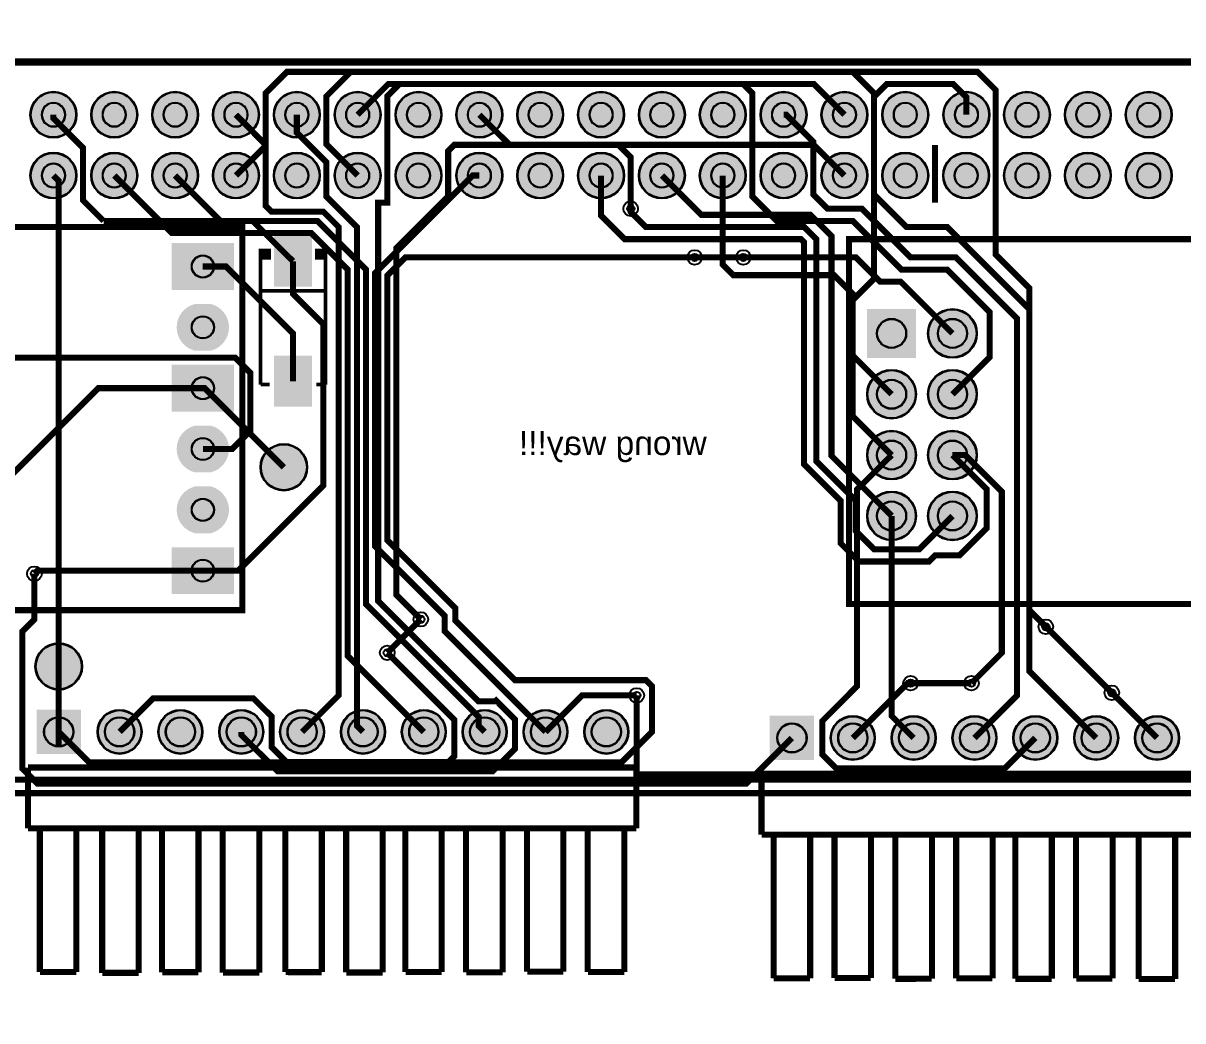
# Model space of a CAD drawing. Header units: millimetres. Extents: x -24 to 97, y -40 to 2.
# Drawn here: x 7.03 to 55.43, y -40.01 to 1.65 of the extents above; entities that cross this region are included whole.
import ezdxf

# ---------------------------------------------------------------- set-up
doc = ezdxf.new("R2010")
doc.units = ezdxf.units.MM
for name, color, linetype, true_color in [('BoardOutLine', 7, 'Continuous', 0xff00ff), ('BottomLayer', 7, 'Continuous', 0x0000ff), ('BottomSilkLayer', 7, 'Continuous', 0x66cc33), ('BottomSolderMaskLayer', 7, 'Continuous', 0xaa00ff), ('Document', 7, 'Continuous', 0xffffff), ('Hole', 7, 'Continuous', 0x222222), ('Multi-Layer', 7, 'Continuous', 0xc0c0c0), ('TopLayer', 7, 'Continuous', 0xff0000), ('TopPasteMaskLayer', 7, 'Continuous', 0x808080), ('TopSilkLayer', 7, 'Continuous', 0xffcc00), ('TopSolderMaskLayer', 7, 'Continuous', 0x800080)]:
    doc.layers.add(name, color=color, linetype=linetype, true_color=true_color)
doc.styles.get("Standard").update_dxf_attribs({"font": 'arial.ttf'})

msp = doc.modelspace()

# ---------------------------------------------------------------- hatches: boundary and pattern name
at = {"layer": 'BottomSolderMaskLayer'}
for points in [[(7.323, -2.17, 1), (9.253, -2.17, 1)], [(9.863, -2.17, 1), (11.793, -2.17, 1)], [(12.403, -2.17, 1), (14.333, -2.17, 1)], [(14.943, -2.17, 1), (16.873, -2.17, 1)], [(17.483, -2.17, 1), (19.413, -2.17, 1)], [(20.023, -2.17, 1), (21.953, -2.17, 1)], [(22.563, -2.17, 1), (24.493, -2.17, 1)], [(25.103, -2.17, 1), (27.033, -2.17, 1)], [(27.643, -2.17, 1), (29.573, -2.17, 1)], [(30.183, -2.17, 1), (32.113, -2.17, 1)], [(32.723, -2.17, 1), (34.653, -2.17, 1)], [(35.263, -2.17, 1), (37.193, -2.17, 1)], [(37.803, -2.17, 1), (39.733, -2.17, 1)], [(40.343, -2.17, 1), (42.273, -2.17, 1)], [(42.883, -2.17, 1), (44.813, -2.17, 1)], [(45.433, -2.17, 1), (47.363, -2.17, 1)], [(47.963, -2.17, 1), (49.893, -2.17, 1)], [(50.503, -2.17, 1), (52.433, -2.17, 1)], [(53.043, -2.17, 1), (54.973, -2.17, 1)], [(7.323, -4.71, 1), (9.253, -4.71, 1)], [(9.863, -4.71, 1), (11.793, -4.71, 1)], [(12.403, -4.71, 1), (14.333, -4.71, 1)], [(14.943, -4.71, 1), (16.873, -4.71, 1)], [(17.483, -4.71, 1), (19.413, -4.71, 1)], [(20.023, -4.71, 1), (21.953, -4.71, 1)], [(22.563, -4.71, 1), (24.493, -4.71, 1)], [(25.103, -4.71, 1), (27.033, -4.71, 1)], [(27.643, -4.71, 1), (29.573, -4.71, 1)], [(30.183, -4.71, 1), (32.113, -4.71, 1)], [(32.723, -4.71, 1), (34.653, -4.71, 1)], [(35.263, -4.71, 1), (37.193, -4.71, 1)], [(37.803, -4.71, 1), (39.733, -4.71, 1)], [(40.343, -4.71, 1), (42.273, -4.71, 1)], [(42.883, -4.71, 1), (44.813, -4.71, 1)], [(45.423, -4.71, 1), (47.353, -4.71, 1)], [(47.963, -4.71, 1), (49.893, -4.71, 1)], [(50.503, -4.71, 1), (52.433, -4.71, 1)], [(53.043, -4.71, 1), (54.973, -4.71, 1)], [(15.82, -9.487), (13.23, -9.487), (13.23, -7.531), (15.82, -7.531)], [(14.849, -10.071, -0.785398), (14.849, -12.027), (14.201, -12.027, -0.785398), (14.201, -10.071)], [(42.251, -10.278), (44.301, -10.278), (44.301, -12.328), (42.251, -12.328)], [(44.791, -11.303, 1), (46.842, -11.303, 1)], [(15.82, -14.567), (13.23, -14.567), (13.23, -12.611), (15.82, -12.611)], [(42.251, -13.843, 1), (44.301, -13.843, 1)], [(44.791, -13.843, 1), (46.842, -13.843, 1)], [(14.849, -15.151, -0.785398), (14.849, -17.107), (14.201, -17.107, -0.785398), (14.201, -15.151)], [(42.251, -16.383, 1), (44.301, -16.383, 1)], [(44.791, -16.383, 1), (46.842, -16.383, 1)], [(14.849, -17.691, -0.785398), (14.849, -19.647), (14.201, -19.647, -0.785398), (14.201, -17.691)], [(42.251, -18.923, 1), (44.301, -18.923, 1)], [(44.791, -18.923, 1), (46.842, -18.923, 1)], [(15.82, -22.187), (13.23, -22.187), (13.23, -20.231), (15.82, -20.231)], [(7.584, -27.015), (9.434, -27.015), (9.434, -28.865), (7.584, -28.865)], [(10.124, -27.94, 1), (11.974, -27.94, 1)], [(12.664, -27.94, 1), (14.514, -27.94, 1)], [(15.204, -27.94, 1), (17.054, -27.94, 1)], [(17.744, -27.94, 1), (19.594, -27.94, 1)], [(20.284, -27.94, 1), (22.134, -27.94, 1)], [(22.824, -27.94, 1), (24.674, -27.94, 1)], [(25.364, -27.94, 1), (27.214, -27.94, 1)], [(27.904, -27.94, 1), (29.754, -27.94, 1)], [(30.444, -27.94, 1), (32.294, -27.94, 1)], [(38.191, -29.119), (40.042, -29.119), (40.042, -27.269), (38.191, -27.269)], [(40.731, -28.194, 1), (42.581, -28.194, 1)], [(43.271, -28.194, 1), (45.121, -28.194, 1)], [(45.811, -28.194, 1), (47.661, -28.194, 1)], [(48.351, -28.194, 1), (50.201, -28.194, 1)], [(50.891, -28.194, 1), (52.742, -28.194, 1)], [(53.431, -28.194, 1), (55.282, -28.194, 1)]]:
    msp.add_hatch(color=256, dxfattribs=at).paths.add_polyline_path(points)
at = {"layer": 'Document'}
for points in [[(18.192, -8.417), (18.384, -8.417), (18.384, -9.185), (18.192, -9.185)], [(18.192, -13.173), (18.384, -13.173), (18.384, -12.405), (18.192, -12.405)], [(17.648, -12.885), (18.928, -12.885), (18.928, -12.693), (17.648, -12.693)]]:
    msp.add_hatch(color=256, dxfattribs=at).paths.add_polyline_path(points)
at = {"layer": 'Multi-Layer'}
for points in [[(7.348, -2.17, 1), (9.228, -2.17, 1)], [(9.888, -2.17, 1), (11.768, -2.17, 1)], [(12.428, -2.17, 1), (14.308, -2.17, 1)], [(14.968, -2.17, 1), (16.848, -2.17, 1)], [(17.508, -2.17, 1), (19.388, -2.17, 1)], [(20.048, -2.17, 1), (21.928, -2.17, 1)], [(22.588, -2.17, 1), (24.468, -2.17, 1)], [(25.128, -2.17, 1), (27.008, -2.17, 1)], [(27.668, -2.17, 1), (29.548, -2.17, 1)], [(30.208, -2.17, 1), (32.088, -2.17, 1)], [(32.748, -2.17, 1), (34.628, -2.17, 1)], [(35.288, -2.17, 1), (37.168, -2.17, 1)], [(37.828, -2.17, 1), (39.708, -2.17, 1)], [(40.368, -2.17, 1), (42.248, -2.17, 1)], [(42.908, -2.17, 1), (44.788, -2.17, 1)], [(45.458, -2.17, 1), (47.338, -2.17, 1)], [(47.988, -2.17, 1), (49.868, -2.17, 1)], [(50.528, -2.17, 1), (52.408, -2.17, 1)], [(53.068, -2.17, 1), (54.948, -2.17, 1)], [(7.348, -4.71, 1), (9.228, -4.71, 1)], [(9.888, -4.71, 1), (11.768, -4.71, 1)], [(12.428, -4.71, 1), (14.308, -4.71, 1)], [(14.968, -4.71, 1), (16.848, -4.71, 1)], [(17.508, -4.71, 1), (19.388, -4.71, 1)], [(20.048, -4.71, 1), (21.928, -4.71, 1)], [(22.588, -4.71, 1), (24.468, -4.71, 1)], [(25.128, -4.71, 1), (27.008, -4.71, 1)], [(27.668, -4.71, 1), (29.548, -4.71, 1)], [(30.208, -4.71, 1), (32.088, -4.71, 1)], [(32.748, -4.71, 1), (34.628, -4.71, 1)], [(35.288, -4.71, 1), (37.168, -4.71, 1)], [(37.828, -4.71, 1), (39.708, -4.71, 1)], [(40.368, -4.71, 1), (42.248, -4.71, 1)], [(42.908, -4.71, 1), (44.788, -4.71, 1)], [(45.448, -4.71, 1), (47.328, -4.71, 1)], [(47.988, -4.71, 1), (49.868, -4.71, 1)], [(50.528, -4.71, 1), (52.408, -4.71, 1)], [(53.068, -4.71, 1), (54.948, -4.71, 1)], [(15.795, -9.462), (13.255, -9.462), (13.255, -7.557), (15.795, -7.557)], [(14.843, -10.097, -0.785398), (14.843, -12.002), (14.208, -12.002, -0.785398), (14.208, -10.097)], [(42.276, -10.303), (44.276, -10.303), (44.276, -12.303), (42.276, -12.303)], [(44.816, -11.303, 1), (46.816, -11.303, 1)], [(15.795, -14.542), (13.255, -14.542), (13.255, -12.637), (15.795, -12.637)], [(42.276, -13.843, 1), (44.276, -13.843, 1)], [(44.816, -13.843, 1), (46.816, -13.843, 1)], [(14.843, -15.177, -0.785398), (14.843, -17.082), (14.208, -17.082, -0.785398), (14.208, -15.177)], [(42.276, -16.383, 1), (44.276, -16.383, 1)], [(44.816, -16.383, 1), (46.816, -16.383, 1)], [(14.843, -17.717, -0.785398), (14.843, -19.622), (14.208, -19.622, -0.785398), (14.208, -17.717)], [(42.276, -18.923, 1), (44.276, -18.923, 1)], [(44.816, -18.923, 1), (46.816, -18.923, 1)], [(15.795, -22.161), (13.255, -22.161), (13.255, -20.256), (15.795, -20.256)], [(7.609, -27.04), (9.409, -27.04), (9.409, -28.84), (7.609, -28.84)], [(10.149, -27.94, 1), (11.949, -27.94, 1)], [(12.689, -27.94, 1), (14.489, -27.94, 1)], [(15.229, -27.94, 1), (17.029, -27.94, 1)], [(17.769, -27.94, 1), (19.569, -27.94, 1)], [(20.309, -27.94, 1), (22.109, -27.94, 1)], [(22.849, -27.94, 1), (24.649, -27.94, 1)], [(25.389, -27.94, 1), (27.189, -27.94, 1)], [(27.929, -27.94, 1), (29.729, -27.94, 1)], [(30.469, -27.94, 1), (32.269, -27.94, 1)], [(38.216, -29.094), (40.016, -29.094), (40.016, -27.294), (38.216, -27.294)], [(40.756, -28.194, 1), (42.556, -28.194, 1)], [(43.296, -28.194, 1), (45.096, -28.194, 1)], [(45.836, -28.194, 1), (47.636, -28.194, 1)], [(48.376, -28.194, 1), (50.176, -28.194, 1)], [(50.916, -28.194, 1), (52.716, -28.194, 1)], [(53.456, -28.194, 1), (55.256, -28.194, 1)]]:
    msp.add_hatch(color=256, dxfattribs=at).paths.add_polyline_path(points)
at = {"layer": 'TopLayer'}
for points in [[(17.519, -9.323), (19.058, -9.323), (19.058, -7.26), (17.519, -7.26)], [(17.519, -12.268), (19.058, -12.268), (19.058, -14.33), (17.519, -14.33)], [(16.955, -16.891, 1), (18.86, -16.891, 1)], [(7.557, -25.206, 1), (9.462, -25.206, 1)]]:
    msp.add_hatch(color=256, dxfattribs=at).paths.add_polyline_path(points)
at = {"layer": 'TopPasteMaskLayer'}
for points in [[(17.519, -9.323), (19.058, -9.323), (19.058, -7.26), (17.519, -7.26)], [(17.519, -12.268), (19.058, -12.268), (19.058, -14.33), (17.519, -14.33)], [(16.955, -16.891, 1), (18.86, -16.891, 1)], [(7.557, -25.206, 1), (9.462, -25.206, 1)]]:
    msp.add_hatch(color=256, dxfattribs=at).paths.add_polyline_path(points)
at = {"layer": 'TopSilkLayer'}
for points in [[(16.856, -8.225), (17.366, -8.225), (17.366, -7.768), (16.856, -7.768)], [(19.72, -8.225), (19.21, -8.225), (19.21, -7.768), (19.72, -7.768)]]:
    msp.add_hatch(color=256, dxfattribs=at).paths.add_polyline_path(points)
at = {"layer": 'TopSolderMaskLayer'}
for points in [[(7.323, -2.17, 1), (9.253, -2.17, 1)], [(9.863, -2.17, 1), (11.793, -2.17, 1)], [(12.403, -2.17, 1), (14.333, -2.17, 1)], [(14.943, -2.17, 1), (16.873, -2.17, 1)], [(17.483, -2.17, 1), (19.413, -2.17, 1)], [(20.023, -2.17, 1), (21.953, -2.17, 1)], [(22.563, -2.17, 1), (24.493, -2.17, 1)], [(25.103, -2.17, 1), (27.033, -2.17, 1)], [(27.643, -2.17, 1), (29.573, -2.17, 1)], [(30.183, -2.17, 1), (32.113, -2.17, 1)], [(32.723, -2.17, 1), (34.653, -2.17, 1)], [(35.263, -2.17, 1), (37.193, -2.17, 1)], [(37.803, -2.17, 1), (39.733, -2.17, 1)], [(40.343, -2.17, 1), (42.273, -2.17, 1)], [(42.883, -2.17, 1), (44.813, -2.17, 1)], [(45.433, -2.17, 1), (47.363, -2.17, 1)], [(47.963, -2.17, 1), (49.893, -2.17, 1)], [(50.503, -2.17, 1), (52.433, -2.17, 1)], [(53.043, -2.17, 1), (54.973, -2.17, 1)], [(7.323, -4.71, 1), (9.253, -4.71, 1)], [(9.863, -4.71, 1), (11.793, -4.71, 1)], [(12.403, -4.71, 1), (14.333, -4.71, 1)], [(14.943, -4.71, 1), (16.873, -4.71, 1)], [(17.483, -4.71, 1), (19.413, -4.71, 1)], [(20.023, -4.71, 1), (21.953, -4.71, 1)], [(22.563, -4.71, 1), (24.493, -4.71, 1)], [(25.103, -4.71, 1), (27.033, -4.71, 1)], [(27.643, -4.71, 1), (29.573, -4.71, 1)], [(30.183, -4.71, 1), (32.113, -4.71, 1)], [(32.723, -4.71, 1), (34.653, -4.71, 1)], [(35.263, -4.71, 1), (37.193, -4.71, 1)], [(37.803, -4.71, 1), (39.733, -4.71, 1)], [(40.343, -4.71, 1), (42.273, -4.71, 1)], [(42.883, -4.71, 1), (44.813, -4.71, 1)], [(45.423, -4.71, 1), (47.353, -4.71, 1)], [(47.963, -4.71, 1), (49.893, -4.71, 1)], [(50.503, -4.71, 1), (52.433, -4.71, 1)], [(53.043, -4.71, 1), (54.973, -4.71, 1)], [(17.5, -9.357), (19.076, -9.357), (19.076, -7.226), (17.5, -7.226)], [(15.82, -9.487), (13.23, -9.487), (13.23, -7.531), (15.82, -7.531)], [(14.849, -10.071, -0.785398), (14.849, -12.027), (14.201, -12.027, -0.785398), (14.201, -10.071)], [(42.251, -10.278), (44.301, -10.278), (44.301, -12.328), (42.251, -12.328)], [(44.791, -11.303, 1), (46.842, -11.303, 1)], [(17.5, -12.233), (19.076, -12.233), (19.076, -14.364), (17.5, -14.364)], [(15.82, -14.567), (13.23, -14.567), (13.23, -12.611), (15.82, -12.611)], [(42.251, -13.843, 1), (44.301, -13.843, 1)], [(44.791, -13.843, 1), (46.842, -13.843, 1)], [(14.849, -15.151, -0.785398), (14.849, -17.107), (14.201, -17.107, -0.785398), (14.201, -15.151)], [(42.251, -16.383, 1), (44.301, -16.383, 1)], [(44.791, -16.383, 1), (46.842, -16.383, 1)], [(16.929, -16.891, 1), (18.885, -16.891, 1)], [(14.849, -17.691, -0.785398), (14.849, -19.647), (14.201, -19.647, -0.785398), (14.201, -17.691)], [(42.251, -18.923, 1), (44.301, -18.923, 1)], [(44.791, -18.923, 1), (46.842, -18.923, 1)], [(15.82, -22.187), (13.23, -22.187), (13.23, -20.231), (15.82, -20.231)], [(7.531, -25.206, 1), (9.487, -25.206, 1)], [(7.584, -27.015), (9.434, -27.015), (9.434, -28.865), (7.584, -28.865)], [(10.124, -27.94, 1), (11.974, -27.94, 1)], [(12.664, -27.94, 1), (14.514, -27.94, 1)], [(15.204, -27.94, 1), (17.054, -27.94, 1)], [(17.744, -27.94, 1), (19.594, -27.94, 1)], [(20.284, -27.94, 1), (22.134, -27.94, 1)], [(22.824, -27.94, 1), (24.674, -27.94, 1)], [(25.364, -27.94, 1), (27.214, -27.94, 1)], [(27.904, -27.94, 1), (29.754, -27.94, 1)], [(30.444, -27.94, 1), (32.294, -27.94, 1)], [(38.191, -29.119), (40.042, -29.119), (40.042, -27.269), (38.191, -27.269)], [(40.731, -28.194, 1), (42.581, -28.194, 1)], [(43.271, -28.194, 1), (45.121, -28.194, 1)], [(45.811, -28.194, 1), (47.661, -28.194, 1)], [(48.351, -28.194, 1), (50.201, -28.194, 1)], [(50.891, -28.194, 1), (52.742, -28.194, 1)], [(53.431, -28.194, 1), (55.282, -28.194, 1)]]:
    msp.add_hatch(color=256, dxfattribs=at).paths.add_polyline_path(points)

# ---------------------------------------------------------------- linework, layer by layer
at = {"layer": 'BoardOutLine', "const_width": 0.254}
for points in [[(3, 0), (62, 0)], [(62, -30.5), (3, -30.5)]]:
    msp.add_lwpolyline(points, dxfattribs=at)
at = {"layer": 'BottomLayer', "const_width": 0.254}
for points in [[(49.71, -23.548), (49.022, -22.86), (49.022, -9.408), (47.625, -8.011), (47.625, -1.143), (46.863, -0.381), (18.034, -0.381), (17.145, -1.27), (17.145, -3.472), (15.908, -4.709)], [(16.129, -27.94), (16.129, -28.067), (17.653, -29.591), (26.617, -29.591), (27.559, -28.649), (27.559, -27.432), (26.769, -26.642), (26.741, -26.67), (26.035, -26.67), (21.844, -22.479), (21.844, -5.842), (22.225, -5.842), (22.225, -1.397), (22.733, -0.889), (40.028, -0.889), (41.308, -2.169)], [(43.277, -13.843), (41.656, -12.223), (41.656, -9.906), (42.545, -9.017), (42.545, -1.422), (43.078, -0.889), (45.847, -0.889), (46.398, -1.44), (46.398, -2.169)], [(23.622, -23.241), (22.606, -22.225), (22.606, -7.734), (24.765, -5.575), (24.765, -3.683), (25.019, -3.429), (40.028, -3.429), (41.308, -4.709)], [(45.085, -5.842), (45.085, -3.429)], [(23.749, -27.94), (20.574, -24.765), (20.574, -8.633), (19.053, -7.112), (13.231, -7.112), (10.828, -4.709)], [(26.289, -27.94), (26.035, -27.686), (26.035, -27.305), (21.336, -22.606), (21.336, -8.636), (19.304, -6.604), (15.263, -6.604), (13.368, -4.709)], [(45.817, -16.383), (47.244, -17.811), (47.244, -19.431), (46.101, -20.574), (45.085, -20.574), (44.831, -20.828), (41.91, -20.828), (41.148, -20.066), (41.148, -18.288), (39.624, -16.764), (39.624, -7.493), (39.497, -7.366), (32.131, -7.366), (31.148, -6.383), (31.148, -4.709)], [(33.688, -4.709), (35.329, -6.35), (39.878, -6.35), (40.767, -7.239), (40.767, -16.414), (43.277, -18.923)], [(63.985, -5.588), (64.389, -5.992), (64.389, -27.432), (62.103, -29.718), (32.639, -29.718), (32.639, -26.416)], [(45.817, -18.923), (44.42, -20.32), (42.545, -20.32), (41.783, -19.558), (41.783, -18.288), (40.132, -16.637), (40.132, -7.366), (39.624, -6.858), (33.02, -6.858), (32.385, -6.223), (32.385, -6.096)], [(37.084, -8.128), (35.052, -8.128)], [(1.27, -12.319), (15.875, -12.319), (16.51, -12.954), (16.51, -15.367), (15.748, -16.129), (14.525, -16.129)], [(2.159, -19.558), (4.191, -19.558), (10.16, -13.589), (14.525, -13.589)], [(46.609, -25.908), (46.609, -25.908), (47.879, -24.638), (47.879, -17.907), (46.355, -16.383), (45.817, -16.383)], [(7.493, -21.336), (7.62, -21.209), (14.525, -21.209)], [(11.049, -27.94), (12.446, -26.543), (16.637, -26.543), (17.399, -27.305), (17.399, -28.575), (18.019, -29.195), (24.78, -29.195), (25.019, -28.956), (25.019, -27.432), (22.987, -25.4), (22.225, -24.638)], [(23.426, -25.839), (22.225, -24.638)], [(41.656, -28.194), (43.942, -25.908), (44.069, -25.908)], [(54.356, -28.194), (52.467, -26.305)]]:
    msp.add_lwpolyline(points, dxfattribs=at)
at = {"layer": 'BottomSolderMaskLayer'}
for points in [[(7.79, -2.17), (7.79, -2.17)], [(8.786, -2.17), (8.786, -2.17)], [(10.33, -2.17), (10.33, -2.17)], [(11.326, -2.17), (11.326, -2.17)], [(12.87, -2.17), (12.87, -2.17)], [(13.866, -2.17), (13.866, -2.17)], [(15.41, -2.17), (15.41, -2.17)], [(16.406, -2.17), (16.406, -2.17)], [(17.95, -2.17), (17.95, -2.17)], [(18.946, -2.17), (18.946, -2.17)], [(20.49, -2.17), (20.49, -2.17)], [(21.486, -2.17), (21.486, -2.17)], [(23.03, -2.17), (23.03, -2.17)], [(24.026, -2.17), (24.026, -2.17)], [(25.57, -2.17), (25.57, -2.17)], [(26.566, -2.17), (26.566, -2.17)], [(28.11, -2.17), (28.11, -2.17)], [(29.106, -2.17), (29.106, -2.17)], [(30.65, -2.17), (30.65, -2.17)], [(31.646, -2.17), (31.646, -2.17)], [(33.19, -2.17), (33.19, -2.17)], [(34.186, -2.17), (34.186, -2.17)], [(35.73, -2.17), (35.73, -2.17)], [(36.726, -2.17), (36.726, -2.17)], [(38.27, -2.17), (38.27, -2.17)], [(39.266, -2.17), (39.266, -2.17)], [(40.81, -2.17), (40.81, -2.17)], [(41.806, -2.17), (41.806, -2.17)], [(43.35, -2.17), (43.35, -2.17)], [(44.346, -2.17), (44.346, -2.17)], [(45.9, -2.17), (45.9, -2.17)], [(46.896, -2.17), (46.896, -2.17)], [(48.43, -2.17), (48.43, -2.17)], [(49.426, -2.17), (49.426, -2.17)], [(50.97, -2.17), (50.97, -2.17)], [(51.966, -2.17), (51.966, -2.17)], [(53.51, -2.17), (53.51, -2.17)], [(54.506, -2.17), (54.506, -2.17)], [(7.79, -4.71), (7.79, -4.71)], [(8.786, -4.71), (8.786, -4.71)], [(10.33, -4.71), (10.33, -4.71)], [(11.326, -4.71), (11.326, -4.71)], [(12.87, -4.71), (12.87, -4.71)], [(13.866, -4.71), (13.866, -4.71)], [(15.41, -4.71), (15.41, -4.71)], [(16.406, -4.71), (16.406, -4.71)], [(17.95, -4.71), (17.95, -4.71)], [(18.946, -4.71), (18.946, -4.71)], [(20.49, -4.71), (20.49, -4.71)], [(21.486, -4.71), (21.486, -4.71)], [(23.03, -4.71), (23.03, -4.71)], [(24.026, -4.71), (24.026, -4.71)], [(25.57, -4.71), (25.57, -4.71)], [(26.566, -4.71), (26.566, -4.71)], [(28.11, -4.71), (28.11, -4.71)], [(29.106, -4.71), (29.106, -4.71)], [(30.65, -4.71), (30.65, -4.71)], [(31.646, -4.71), (31.646, -4.71)], [(33.19, -4.71), (33.19, -4.71)], [(34.186, -4.71), (34.186, -4.71)], [(35.73, -4.71), (35.73, -4.71)], [(36.726, -4.71), (36.726, -4.71)], [(38.27, -4.71), (38.27, -4.71)], [(39.266, -4.71), (39.266, -4.71)], [(40.81, -4.71), (40.81, -4.71)], [(41.806, -4.71), (41.806, -4.71)], [(43.35, -4.71), (43.35, -4.71)], [(44.346, -4.71), (44.346, -4.71)], [(45.89, -4.71), (45.89, -4.71)], [(46.886, -4.71), (46.886, -4.71)], [(48.43, -4.71), (48.43, -4.71)], [(49.426, -4.71), (49.426, -4.71)], [(50.97, -4.71), (50.97, -4.71)], [(51.966, -4.71), (51.966, -4.71)], [(53.51, -4.71), (53.51, -4.71)], [(54.506, -4.71), (54.506, -4.71)]]:
    msp.add_lwpolyline(points, close=True, dxfattribs=at)
for centre, radius in [((8.288, -2.17), 0.965), ((10.828, -2.17), 0.965), ((13.368, -2.17), 0.965), ((15.908, -2.17), 0.965), ((18.448, -2.17), 0.965), ((20.988, -2.17), 0.965), ((23.528, -2.17), 0.965), ((26.068, -2.17), 0.965), ((28.608, -2.17), 0.965), ((31.148, -2.17), 0.965), ((33.688, -2.17), 0.965), ((36.228, -2.17), 0.965), ((38.768, -2.17), 0.965), ((41.308, -2.17), 0.965), ((43.848, -2.17), 0.965), ((46.398, -2.17), 0.965), ((48.928, -2.17), 0.965), ((51.468, -2.17), 0.965), ((54.008, -2.17), 0.965), ((8.288, -4.71), 0.965), ((10.828, -4.71), 0.965), ((13.368, -4.71), 0.965), ((15.908, -4.71), 0.965), ((18.448, -4.71), 0.965), ((20.988, -4.71), 0.965), ((23.528, -4.71), 0.965), ((26.068, -4.71), 0.965), ((28.608, -4.71), 0.965), ((31.148, -4.71), 0.965), ((33.688, -4.71), 0.965), ((36.228, -4.71), 0.965), ((38.768, -4.71), 0.965), ((41.308, -4.71), 0.965), ((43.848, -4.71), 0.965), ((46.388, -4.71), 0.965), ((48.928, -4.71), 0.965), ((51.468, -4.71), 0.965), ((54.008, -4.71), 0.965), ((14.525, -8.509), 0.466), ((14.525, -11.049), 0.466), ((45.816, -11.303), 1.025), ((43.276, -11.303), 0.615), ((45.816, -11.303), 0.615), ((43.276, -13.843), 1.025), ((45.816, -13.843), 1.025), ((14.525, -13.589), 0.466), ((43.276, -13.843), 0.615), ((45.816, -13.843), 0.615), ((43.276, -16.383), 1.025), ((45.816, -16.383), 1.025), ((14.525, -16.129), 0.466), ((43.276, -16.383), 0.615), ((45.816, -16.383), 0.615), ((43.276, -18.923), 1.025), ((45.816, -18.923), 1.025), ((14.525, -18.669), 0.466), ((43.276, -18.923), 0.615), ((45.816, -18.923), 0.615), ((14.525, -21.209), 0.466), ((11.049, -27.94), 0.925), ((13.589, -27.94), 0.925), ((16.129, -27.94), 0.925), ((18.669, -27.94), 0.925), ((21.209, -27.94), 0.925), ((23.749, -27.94), 0.925), ((26.289, -27.94), 0.925), ((28.829, -27.94), 0.925), ((31.369, -27.94), 0.925), ((8.509, -27.94), 0.617), ((11.049, -27.94), 0.617), ((13.589, -27.94), 0.617), ((16.129, -27.94), 0.617), ((18.669, -27.94), 0.617), ((21.209, -27.94), 0.617), ((23.749, -27.94), 0.617), ((26.289, -27.94), 0.617), ((28.829, -27.94), 0.617), ((31.369, -27.94), 0.617), ((39.116, -28.194), 0.617), ((41.656, -28.194), 0.925), ((41.656, -28.194), 0.617), ((44.196, -28.194), 0.925), ((44.196, -28.194), 0.617), ((46.736, -28.194), 0.925), ((46.736, -28.194), 0.617), ((49.276, -28.194), 0.925), ((49.276, -28.194), 0.617), ((51.816, -28.194), 0.925), ((51.816, -28.194), 0.617), ((54.356, -28.194), 0.925), ((54.356, -28.194), 0.617)]:
    msp.add_circle(centre, radius, dxfattribs=at)
for centre, start, end in [((8.288, -2.17), 360, 180), ((10.828, -2.17), 360, 180), ((13.368, -2.17), 360, 180), ((15.908, -2.17), 360, 180), ((18.448, -2.17), 360, 180), ((20.988, -2.17), 360, 180), ((23.528, -2.17), 360, 180), ((26.068, -2.17), 360, 180), ((28.608, -2.17), 360, 180), ((31.148, -2.17), 360, 180), ((33.688, -2.17), 360, 180), ((36.228, -2.17), 360, 180), ((38.768, -2.17), 360, 180), ((41.308, -2.17), 360, 180), ((43.848, -2.17), 360, 180), ((46.398, -2.17), 360, 180), ((48.928, -2.17), 360, 180), ((51.468, -2.17), 360, 180), ((54.008, -2.17), 360, 180), ((8.288, -2.17), 180, 360), ((10.828, -2.17), 180, 360), ((13.368, -2.17), 180, 360), ((15.908, -2.17), 180, 360), ((18.448, -2.17), 180, 360), ((20.988, -2.17), 180, 360), ((23.528, -2.17), 180, 360), ((26.068, -2.17), 180, 360), ((28.608, -2.17), 180, 360), ((31.148, -2.17), 180, 360), ((33.688, -2.17), 180, 360), ((36.228, -2.17), 180, 360), ((38.768, -2.17), 180, 360), ((41.308, -2.17), 180, 360), ((43.848, -2.17), 180, 360), ((46.398, -2.17), 180, 360), ((48.928, -2.17), 180, 360), ((51.468, -2.17), 180, 360), ((54.008, -2.17), 180, 360), ((8.288, -4.71), 360, 180), ((10.828, -4.71), 360, 180), ((13.368, -4.71), 360, 180), ((15.908, -4.71), 360, 180), ((18.448, -4.71), 360, 180), ((20.988, -4.71), 360, 180), ((23.528, -4.71), 360, 180), ((26.068, -4.71), 360, 180), ((28.608, -4.71), 360, 180), ((31.148, -4.71), 360, 180), ((33.688, -4.71), 360, 180), ((36.228, -4.71), 360, 180), ((38.768, -4.71), 360, 180), ((41.308, -4.71), 360, 180), ((43.848, -4.71), 360, 180), ((46.388, -4.71), 360, 180), ((48.928, -4.71), 360, 180), ((51.468, -4.71), 360, 180), ((54.008, -4.71), 360, 180), ((8.288, -4.71), 180, 360), ((10.828, -4.71), 180, 360), ((13.368, -4.71), 180, 360), ((15.908, -4.71), 180, 360), ((18.448, -4.71), 180, 360), ((20.988, -4.71), 180, 360), ((23.528, -4.71), 180, 360), ((26.068, -4.71), 180, 360), ((28.608, -4.71), 180, 360), ((31.148, -4.71), 180, 360), ((33.688, -4.71), 180, 360), ((36.228, -4.71), 180, 360), ((38.768, -4.71), 180, 360), ((41.308, -4.71), 180, 360), ((43.848, -4.71), 180, 360), ((46.388, -4.71), 180, 360), ((48.928, -4.71), 180, 360), ((51.468, -4.71), 180, 360), ((54.008, -4.71), 180, 360)]:
    msp.add_arc(centre, 0.498, start, end, dxfattribs=at)
at = {"layer": 'Document', "const_width": 0.254}
for points in [[(2.918, 0.06), (61.918, 0.06)], [(61.918, -29.94), (2.918, -29.94)]]:
    msp.add_lwpolyline(points, dxfattribs=at)
at = {"layer": 'Hole'}
for centre in [(32.385, -6.096), (35.052, -8.128), (37.084, -8.128), (7.493, -21.336), (23.622, -23.241), (49.711, -23.549), (22.225, -24.638), (44.069, -25.908), (46.609, -25.908), (32.639, -26.416), (52.467, -26.305)]:
    msp.add_circle(centre, 0.152, dxfattribs=at)
at = {"layer": 'Multi-Layer'}
for points in [[(7.803, -2.17), (7.803, -2.17)], [(8.773, -2.17), (8.773, -2.17)], [(10.343, -2.17), (10.343, -2.17)], [(11.313, -2.17), (11.313, -2.17)], [(12.883, -2.17), (12.883, -2.17)], [(13.853, -2.17), (13.853, -2.17)], [(15.423, -2.17), (15.423, -2.17)], [(16.393, -2.17), (16.393, -2.17)], [(17.963, -2.17), (17.963, -2.17)], [(18.933, -2.17), (18.933, -2.17)], [(20.503, -2.17), (20.503, -2.17)], [(21.473, -2.17), (21.473, -2.17)], [(23.043, -2.17), (23.043, -2.17)], [(24.013, -2.17), (24.013, -2.17)], [(25.583, -2.17), (25.583, -2.17)], [(26.553, -2.17), (26.553, -2.17)], [(28.123, -2.17), (28.123, -2.17)], [(29.093, -2.17), (29.093, -2.17)], [(30.663, -2.17), (30.663, -2.17)], [(31.633, -2.17), (31.633, -2.17)], [(33.203, -2.17), (33.203, -2.17)], [(34.173, -2.17), (34.173, -2.17)], [(35.743, -2.17), (35.743, -2.17)], [(36.713, -2.17), (36.713, -2.17)], [(38.283, -2.17), (38.283, -2.17)], [(39.253, -2.17), (39.253, -2.17)], [(40.823, -2.17), (40.823, -2.17)], [(41.793, -2.17), (41.793, -2.17)], [(43.363, -2.17), (43.363, -2.17)], [(44.333, -2.17), (44.333, -2.17)], [(45.913, -2.17), (45.913, -2.17)], [(46.883, -2.17), (46.883, -2.17)], [(48.443, -2.17), (48.443, -2.17)], [(49.413, -2.17), (49.413, -2.17)], [(50.983, -2.17), (50.983, -2.17)], [(51.953, -2.17), (51.953, -2.17)], [(53.523, -2.17), (53.523, -2.17)], [(54.493, -2.17), (54.493, -2.17)], [(7.803, -4.71), (7.803, -4.71)], [(8.773, -4.71), (8.773, -4.71)], [(10.343, -4.71), (10.343, -4.71)], [(11.313, -4.71), (11.313, -4.71)], [(12.883, -4.71), (12.883, -4.71)], [(13.853, -4.71), (13.853, -4.71)], [(15.423, -4.71), (15.423, -4.71)], [(16.393, -4.71), (16.393, -4.71)], [(17.963, -4.71), (17.963, -4.71)], [(18.933, -4.71), (18.933, -4.71)], [(20.503, -4.71), (20.503, -4.71)], [(21.473, -4.71), (21.473, -4.71)], [(23.043, -4.71), (23.043, -4.71)], [(24.013, -4.71), (24.013, -4.71)], [(25.583, -4.71), (25.583, -4.71)], [(26.553, -4.71), (26.553, -4.71)], [(28.123, -4.71), (28.123, -4.71)], [(29.093, -4.71), (29.093, -4.71)], [(30.663, -4.71), (30.663, -4.71)], [(31.633, -4.71), (31.633, -4.71)], [(33.203, -4.71), (33.203, -4.71)], [(34.173, -4.71), (34.173, -4.71)], [(35.743, -4.71), (35.743, -4.71)], [(36.713, -4.71), (36.713, -4.71)], [(38.283, -4.71), (38.283, -4.71)], [(39.253, -4.71), (39.253, -4.71)], [(40.823, -4.71), (40.823, -4.71)], [(41.793, -4.71), (41.793, -4.71)], [(43.363, -4.71), (43.363, -4.71)], [(44.333, -4.71), (44.333, -4.71)], [(45.903, -4.71), (45.903, -4.71)], [(46.873, -4.71), (46.873, -4.71)], [(48.443, -4.71), (48.443, -4.71)], [(49.413, -4.71), (49.413, -4.71)], [(50.983, -4.71), (50.983, -4.71)], [(51.953, -4.71), (51.953, -4.71)], [(53.523, -4.71), (53.523, -4.71)], [(54.493, -4.71), (54.493, -4.71)]]:
    msp.add_lwpolyline(points, close=True, dxfattribs=at)
for centre, radius in [((8.288, -2.17), 0.94), ((10.828, -2.17), 0.94), ((13.368, -2.17), 0.94), ((15.908, -2.17), 0.94), ((18.448, -2.17), 0.94), ((20.988, -2.17), 0.94), ((23.528, -2.17), 0.94), ((26.068, -2.17), 0.94), ((28.608, -2.17), 0.94), ((31.148, -2.17), 0.94), ((33.688, -2.17), 0.94), ((36.228, -2.17), 0.94), ((38.768, -2.17), 0.94), ((41.308, -2.17), 0.94), ((43.848, -2.17), 0.94), ((46.398, -2.17), 0.94), ((48.928, -2.17), 0.94), ((51.468, -2.17), 0.94), ((54.008, -2.17), 0.94), ((8.288, -4.71), 0.94), ((10.828, -4.71), 0.94), ((13.368, -4.71), 0.94), ((15.908, -4.71), 0.94), ((18.448, -4.71), 0.94), ((20.988, -4.71), 0.94), ((23.528, -4.71), 0.94), ((26.068, -4.71), 0.94), ((28.608, -4.71), 0.94), ((31.148, -4.71), 0.94), ((33.688, -4.71), 0.94), ((36.228, -4.71), 0.94), ((38.768, -4.71), 0.94), ((41.308, -4.71), 0.94), ((43.848, -4.71), 0.94), ((46.388, -4.71), 0.94), ((48.928, -4.71), 0.94), ((51.468, -4.71), 0.94), ((54.008, -4.71), 0.94), ((32.385, -6.096), 0.305), ((14.525, -8.509), 0.457), ((35.052, -8.128), 0.305), ((37.084, -8.128), 0.305), ((14.525, -11.049), 0.457), ((45.816, -11.303), 1), ((43.276, -11.303), 0.6), ((45.816, -11.303), 0.6), ((43.276, -13.843), 1), ((45.816, -13.843), 1), ((14.525, -13.589), 0.457), ((43.276, -13.843), 0.6), ((45.816, -13.843), 0.6), ((43.276, -16.383), 1), ((45.816, -16.383), 1), ((14.525, -16.129), 0.457), ((43.276, -16.383), 0.6), ((45.816, -16.383), 0.6), ((14.525, -18.669), 0.457), ((43.276, -18.923), 1), ((43.276, -18.923), 0.6), ((45.816, -18.923), 1), ((45.816, -18.923), 0.6), ((14.525, -21.209), 0.457), ((7.493, -21.336), 0.305), ((23.622, -23.241), 0.305), ((49.711, -23.549), 0.305), ((22.225, -24.638), 0.305), ((44.069, -25.908), 0.305), ((46.609, -25.908), 0.305), ((32.639, -26.416), 0.305), ((52.467, -26.305), 0.305), ((11.049, -27.94), 0.9), ((13.589, -27.94), 0.9), ((16.129, -27.94), 0.9), ((18.669, -27.94), 0.9), ((21.209, -27.94), 0.9), ((23.749, -27.94), 0.9), ((26.289, -27.94), 0.9), ((28.829, -27.94), 0.9), ((31.369, -27.94), 0.9), ((8.509, -27.94), 0.6), ((11.049, -27.94), 0.6), ((13.589, -27.94), 0.6), ((16.129, -27.94), 0.6), ((18.669, -27.94), 0.6), ((21.209, -27.94), 0.6), ((23.749, -27.94), 0.6), ((26.289, -27.94), 0.6), ((28.829, -27.94), 0.6), ((31.369, -27.94), 0.6), ((41.656, -28.194), 0.9), ((44.196, -28.194), 0.9), ((46.736, -28.194), 0.9), ((49.276, -28.194), 0.9), ((51.816, -28.194), 0.9), ((54.356, -28.194), 0.9), ((39.116, -28.194), 0.6), ((41.656, -28.194), 0.6), ((44.196, -28.194), 0.6), ((46.736, -28.194), 0.6), ((49.276, -28.194), 0.6), ((51.816, -28.194), 0.6), ((54.356, -28.194), 0.6)]:
    msp.add_circle(centre, radius, dxfattribs=at)
for centre, start, end in [((8.288, -2.17), 360, 180), ((10.828, -2.17), 360, 180), ((13.368, -2.17), 360, 180), ((15.908, -2.17), 360, 180), ((18.448, -2.17), 360, 180), ((20.988, -2.17), 360, 180), ((23.528, -2.17), 360, 180), ((26.068, -2.17), 360, 180), ((28.608, -2.17), 360, 180), ((31.148, -2.17), 360, 180), ((33.688, -2.17), 360, 180), ((36.228, -2.17), 360, 180), ((38.768, -2.17), 360, 180), ((41.308, -2.17), 360, 180), ((43.848, -2.17), 360, 180), ((46.398, -2.17), 360, 180), ((48.928, -2.17), 360, 180), ((51.468, -2.17), 360, 180), ((54.008, -2.17), 360, 180), ((8.288, -2.17), 180, 360), ((10.828, -2.17), 180, 360), ((13.368, -2.17), 180, 360), ((15.908, -2.17), 180, 360), ((18.448, -2.17), 180, 360), ((20.988, -2.17), 180, 360), ((23.528, -2.17), 180, 360), ((26.068, -2.17), 180, 360), ((28.608, -2.17), 180, 360), ((31.148, -2.17), 180, 360), ((33.688, -2.17), 180, 360), ((36.228, -2.17), 180, 360), ((38.768, -2.17), 180, 360), ((41.308, -2.17), 180, 360), ((43.848, -2.17), 180, 360), ((46.398, -2.17), 180, 360), ((48.928, -2.17), 180, 360), ((51.468, -2.17), 180, 360), ((54.008, -2.17), 180, 360), ((8.288, -4.71), 360, 180), ((10.828, -4.71), 360, 180), ((13.368, -4.71), 360, 180), ((15.908, -4.71), 360, 180), ((18.448, -4.71), 360, 180), ((20.988, -4.71), 360, 180), ((23.528, -4.71), 360, 180), ((26.068, -4.71), 360, 180), ((28.608, -4.71), 360, 180), ((31.148, -4.71), 360, 180), ((33.688, -4.71), 360, 180), ((36.228, -4.71), 360, 180), ((38.768, -4.71), 360, 180), ((41.308, -4.71), 360, 180), ((43.848, -4.71), 360, 180), ((46.388, -4.71), 360, 180), ((48.928, -4.71), 360, 180), ((51.468, -4.71), 360, 180), ((54.008, -4.71), 360, 180), ((8.288, -4.71), 180, 360), ((10.828, -4.71), 180, 360), ((13.368, -4.71), 180, 360), ((15.908, -4.71), 180, 360), ((18.448, -4.71), 180, 360), ((20.988, -4.71), 180, 360), ((23.528, -4.71), 180, 360), ((26.068, -4.71), 180, 360), ((28.608, -4.71), 180, 360), ((31.148, -4.71), 180, 360), ((33.688, -4.71), 180, 360), ((36.228, -4.71), 180, 360), ((38.768, -4.71), 180, 360), ((41.308, -4.71), 180, 360), ((43.848, -4.71), 180, 360), ((46.388, -4.71), 180, 360), ((48.928, -4.71), 180, 360), ((51.468, -4.71), 180, 360), ((54.008, -4.71), 180, 360)]:
    msp.add_arc(centre, 0.485, start, end, dxfattribs=at)
at = {"layer": 'TopLayer', "const_width": 0.254}
for points in [[(51.816, -28.194), (49.022, -25.4), (49.022, -10.287), (45.593, -6.858), (43.894, -6.858), (42.545, -5.509), (42.545, -1.27), (41.656, -0.381), (20.701, -0.381), (19.685, -1.397), (19.685, -3.406), (20.988, -4.709)], [(45.817, -13.843), (47.371, -12.289), (47.371, -10.414), (45.593, -8.636), (43.688, -8.636), (41.656, -6.604), (38.481, -6.604), (37.465, -5.588), (37.465, -1.27), (37.084, -0.889), (22.268, -0.889), (20.988, -2.169)], [(10.381, -6.604), (9.525, -5.748), (9.525, -3.556), (8.288, -2.319), (8.288, -2.17)], [(18.669, -27.94), (20.193, -26.416), (20.193, -6.858), (19.558, -6.223), (17.399, -6.223), (17.145, -5.969), (17.145, -3.429), (15.908, -2.169)], [(21.209, -27.94), (20.955, -27.686), (20.955, -6.858), (19.685, -5.588), (19.685, -4.161), (18.448, -2.924), (18.448, -2.169)], [(32.385, -6.096), (32.385, -3.942), (31.872, -3.429), (27.328, -3.429), (26.068, -2.169)], [(46.736, -28.194), (48.514, -26.416), (48.514, -10.681), (45.961, -8.128), (44.069, -8.128), (42.037, -6.096), (40.607, -6.096), (40.005, -5.494), (40.005, -3.302), (38.872, -2.169), (38.768, -2.169)], [(8.288, -4.709), (8.509, -4.93), (8.509, -25.206)], [(28.829, -27.94), (24.617, -23.728), (24.617, -23.093), (21.717, -20.193), (21.717, -8.781), (25.789, -4.709), (26.068, -4.709)], [(43.277, -16.383), (41.656, -14.763), (41.656, -9.652), (40.874, -8.87), (36.673, -8.87), (36.228, -8.425), (36.228, -4.709)], [(18.288, -8.291), (16.601, -6.604), (10.381, -6.604)], [(35.052, -8.128), (22.987, -8.128), (22.225, -8.89), (22.225, -19.939), (25.07, -22.784), (25.07, -23.292), (27.559, -25.781), (33.02, -25.781), (33.274, -26.035), (33.274, -27.94), (32.004, -29.21), (9.779, -29.21), (8.509, -27.94)], [(14.524, -21.209), (16.002, -21.209), (19.558, -17.653), (19.558, -10.922), (18.288, -9.652), (18.288, -8.291)], [(45.816, -11.303), (43.657, -9.144), (42.799, -9.144), (41.783, -8.128), (37.084, -8.128)], [(18.288, -13.299), (18.288, -11.303), (15.494, -8.509), (14.524, -8.509)], [(17.907, -16.891), (14.605, -13.589), (14.525, -13.589)], [(49.276, -28.194), (48.006, -29.464), (40.968, -29.464), (40.386, -28.882), (40.386, -27.485), (41.831, -26.038), (41.831, -17.826), (43.277, -16.383)], [(44.196, -28.194), (43.276, -27.274), (43.276, -18.923)], [(39.116, -28.194), (37.211, -30.099), (7.62, -30.099), (6.985, -29.464), (6.985, -23.749), (7.493, -23.241), (7.493, -21.336)], [(22.225, -24.638), (23.622, -23.241)], [(52.467, -26.305), (49.711, -23.549)], [(8.509, -25.206), (8.509, -28.575)], [(44.069, -25.908), (46.609, -25.908)], [(32.639, -26.416), (30.353, -26.416), (28.829, -27.94)]]:
    msp.add_lwpolyline(points, dxfattribs=at)
at = {"layer": 'TopLayer'}
for centre in [(17.907, -16.891), (8.509, -25.206)]:
    msp.add_circle(centre, 0.953, dxfattribs=at)
at = {"layer": 'TopPasteMaskLayer'}
for centre in [(17.907, -16.891), (8.509, -25.206)]:
    msp.add_circle(centre, 0.953, dxfattribs=at)
at = {"layer": 'TopSilkLayer', "const_width": 0.254}
for points in [[(16.175, -22.859), (-8.825, -22.859), (-8.825, -6.859), (16.175, -6.859), (16.175, -22.859)], [(71.724, -22.606), (41.498, -22.606), (41.498, -7.366), (71.724, -7.366), (71.724, -22.606)]]:
    msp.add_lwpolyline(points, close=True, dxfattribs=at)
at = {"layer": 'TopSilkLayer'}
for points, const_width in [([(16.932, -8.149), (16.932, -13.441)], 0.152), ([(19.644, -8.149), (19.644, -13.441)], 0.152), ([(19.644, -9.526), (16.932, -9.526)], 0.152), ([(16.932, -13.441), (17.315, -13.441)], 0.152), ([(19.644, -13.441), (19.261, -13.441)], 0.152), ([(7.225, -29.428), (7.225, -31.968)], 0.254), ([(32.625, -29.428), (7.225, -29.428)], 0.254), ([(32.625, -31.968), (32.625, -29.428)], 0.254), ([(37.846, -29.694), (58.166, -29.694)], 0.254), ([(37.846, -32.234), (37.846, -29.694)], 0.254), ([(7.225, -31.968), (32.625, -31.968)], 0.254), ([(7.721, -31.966), (7.721, -37.966)], 0.254), ([(9.245, -31.966), (9.245, -37.966)], 0.254), ([(10.322, -32.002), (10.322, -38.002)], 0.254), ([(11.846, -32.002), (11.846, -38.002)], 0.254), ([(12.819, -31.974), (12.819, -37.974)], 0.254), ([(14.343, -31.974), (14.343, -37.974)], 0.254), ([(15.357, -31.988), (15.357, -37.988)], 0.254), ([(16.881, -31.988), (16.881, -37.988)], 0.254), ([(17.969, -31.972), (17.969, -37.972)], 0.254), ([(19.493, -31.972), (19.493, -37.972)], 0.254), ([(20.507, -31.986), (20.507, -37.986)], 0.254), ([(22.031, -31.986), (22.031, -37.986)], 0.254), ([(22.974, -31.97), (22.974, -37.97)], 0.254), ([(24.498, -31.97), (24.498, -37.97)], 0.254), ([(25.512, -31.984), (25.512, -37.984)], 0.254), ([(27.036, -31.984), (27.036, -37.984)], 0.254), ([(28.054, -31.954), (28.054, -37.954)], 0.254), ([(29.578, -31.954), (29.578, -37.954)], 0.254), ([(30.593, -31.968), (30.593, -37.968)], 0.254), ([(32.117, -31.968), (32.117, -37.968)], 0.254), ([(58.166, -32.234), (37.846, -32.234)], 0.254), ([(38.354, -32.234), (38.354, -38.234)], 0.254), ([(39.878, -32.234), (39.878, -38.234)], 0.254), ([(40.892, -32.22), (40.892, -38.22)], 0.254), ([(42.416, -32.22), (42.416, -38.22)], 0.254), ([(43.435, -32.25), (43.435, -38.25)], 0.254), ([(44.959, -32.25), (44.959, -38.25)], 0.254), ([(45.973, -32.236), (45.973, -38.236)], 0.254), ([(47.497, -32.236), (47.497, -38.236)], 0.254), ([(48.44, -32.252), (48.44, -38.252)], 0.254), ([(49.964, -32.252), (49.964, -38.252)], 0.254), ([(50.978, -32.238), (50.978, -38.238)], 0.254), ([(52.502, -32.238), (52.502, -38.238)], 0.254), ([(53.59, -32.254), (53.59, -38.254)], 0.254), ([(55.114, -32.254), (55.114, -38.254)], 0.254), ([(9.242, -37.967), (7.733, -37.966)], 0.254), ([(11.844, -38.002), (10.334, -38.002)], 0.254), ([(14.34, -37.974), (12.831, -37.974)], 0.254), ([(16.878, -37.989), (15.369, -37.988)], 0.254), ([(19.49, -37.973), (17.981, -37.972)], 0.254), ([(22.028, -37.987), (20.519, -37.986)], 0.254), ([(24.495, -37.971), (22.986, -37.97)], 0.254), ([(27.034, -37.985), (25.524, -37.984)], 0.254), ([(29.576, -37.955), (28.066, -37.954)], 0.254), ([(32.114, -37.969), (30.605, -37.968)], 0.254), ([(38.357, -38.235), (39.866, -38.234)], 0.254), ([(40.895, -38.22), (42.404, -38.22)], 0.254), ([(43.437, -38.251), (44.947, -38.25)], 0.254), ([(45.975, -38.236), (47.485, -38.236)], 0.254), ([(48.442, -38.253), (49.952, -38.252)], 0.254), ([(50.981, -38.238), (52.49, -38.238)], 0.254), ([(53.592, -38.254), (55.102, -38.254)], 0.254)]:
    msp.add_lwpolyline(points, dxfattribs=dict(at, const_width=const_width))
at = {"layer": 'TopSolderMaskLayer'}
for points in [[(7.79, -2.17), (7.79, -2.17)], [(8.786, -2.17), (8.786, -2.17)], [(10.33, -2.17), (10.33, -2.17)], [(11.326, -2.17), (11.326, -2.17)], [(12.87, -2.17), (12.87, -2.17)], [(13.866, -2.17), (13.866, -2.17)], [(15.41, -2.17), (15.41, -2.17)], [(16.406, -2.17), (16.406, -2.17)], [(17.95, -2.17), (17.95, -2.17)], [(18.946, -2.17), (18.946, -2.17)], [(20.49, -2.17), (20.49, -2.17)], [(21.486, -2.17), (21.486, -2.17)], [(23.03, -2.17), (23.03, -2.17)], [(24.026, -2.17), (24.026, -2.17)], [(25.57, -2.17), (25.57, -2.17)], [(26.566, -2.17), (26.566, -2.17)], [(28.11, -2.17), (28.11, -2.17)], [(29.106, -2.17), (29.106, -2.17)], [(30.65, -2.17), (30.65, -2.17)], [(31.646, -2.17), (31.646, -2.17)], [(33.19, -2.17), (33.19, -2.17)], [(34.186, -2.17), (34.186, -2.17)], [(35.73, -2.17), (35.73, -2.17)], [(36.726, -2.17), (36.726, -2.17)], [(38.27, -2.17), (38.27, -2.17)], [(39.266, -2.17), (39.266, -2.17)], [(40.81, -2.17), (40.81, -2.17)], [(41.806, -2.17), (41.806, -2.17)], [(43.35, -2.17), (43.35, -2.17)], [(44.346, -2.17), (44.346, -2.17)], [(45.9, -2.17), (45.9, -2.17)], [(46.896, -2.17), (46.896, -2.17)], [(48.43, -2.17), (48.43, -2.17)], [(49.426, -2.17), (49.426, -2.17)], [(50.97, -2.17), (50.97, -2.17)], [(51.966, -2.17), (51.966, -2.17)], [(53.51, -2.17), (53.51, -2.17)], [(54.506, -2.17), (54.506, -2.17)], [(7.79, -4.71), (7.79, -4.71)], [(8.786, -4.71), (8.786, -4.71)], [(10.33, -4.71), (10.33, -4.71)], [(11.326, -4.71), (11.326, -4.71)], [(12.87, -4.71), (12.87, -4.71)], [(13.866, -4.71), (13.866, -4.71)], [(15.41, -4.71), (15.41, -4.71)], [(16.406, -4.71), (16.406, -4.71)], [(17.95, -4.71), (17.95, -4.71)], [(18.946, -4.71), (18.946, -4.71)], [(20.49, -4.71), (20.49, -4.71)], [(21.486, -4.71), (21.486, -4.71)], [(23.03, -4.71), (23.03, -4.71)], [(24.026, -4.71), (24.026, -4.71)], [(25.57, -4.71), (25.57, -4.71)], [(26.566, -4.71), (26.566, -4.71)], [(28.11, -4.71), (28.11, -4.71)], [(29.106, -4.71), (29.106, -4.71)], [(30.65, -4.71), (30.65, -4.71)], [(31.646, -4.71), (31.646, -4.71)], [(33.19, -4.71), (33.19, -4.71)], [(34.186, -4.71), (34.186, -4.71)], [(35.73, -4.71), (35.73, -4.71)], [(36.726, -4.71), (36.726, -4.71)], [(38.27, -4.71), (38.27, -4.71)], [(39.266, -4.71), (39.266, -4.71)], [(40.81, -4.71), (40.81, -4.71)], [(41.806, -4.71), (41.806, -4.71)], [(43.35, -4.71), (43.35, -4.71)], [(44.346, -4.71), (44.346, -4.71)], [(45.89, -4.71), (45.89, -4.71)], [(46.886, -4.71), (46.886, -4.71)], [(48.43, -4.71), (48.43, -4.71)], [(49.426, -4.71), (49.426, -4.71)], [(50.97, -4.71), (50.97, -4.71)], [(51.966, -4.71), (51.966, -4.71)], [(53.51, -4.71), (53.51, -4.71)], [(54.506, -4.71), (54.506, -4.71)]]:
    msp.add_lwpolyline(points, close=True, dxfattribs=at)
for centre, radius in [((8.288, -2.17), 0.965), ((10.828, -2.17), 0.965), ((13.368, -2.17), 0.965), ((15.908, -2.17), 0.965), ((18.448, -2.17), 0.965), ((20.988, -2.17), 0.965), ((23.528, -2.17), 0.965), ((26.068, -2.17), 0.965), ((28.608, -2.17), 0.965), ((31.148, -2.17), 0.965), ((33.688, -2.17), 0.965), ((36.228, -2.17), 0.965), ((38.768, -2.17), 0.965), ((41.308, -2.17), 0.965), ((43.848, -2.17), 0.965), ((46.398, -2.17), 0.965), ((48.928, -2.17), 0.965), ((51.468, -2.17), 0.965), ((54.008, -2.17), 0.965), ((8.288, -4.71), 0.965), ((10.828, -4.71), 0.965), ((13.368, -4.71), 0.965), ((15.908, -4.71), 0.965), ((18.448, -4.71), 0.965), ((20.988, -4.71), 0.965), ((23.528, -4.71), 0.965), ((26.068, -4.71), 0.965), ((28.608, -4.71), 0.965), ((31.148, -4.71), 0.965), ((33.688, -4.71), 0.965), ((36.228, -4.71), 0.965), ((38.768, -4.71), 0.965), ((41.308, -4.71), 0.965), ((43.848, -4.71), 0.965), ((46.388, -4.71), 0.965), ((48.928, -4.71), 0.965), ((51.468, -4.71), 0.965), ((54.008, -4.71), 0.965), ((14.525, -8.509), 0.466), ((14.525, -11.049), 0.466), ((45.816, -11.303), 1.025), ((43.276, -11.303), 0.615), ((45.816, -11.303), 0.615), ((43.276, -13.843), 1.025), ((45.816, -13.843), 1.025), ((14.525, -13.589), 0.466), ((43.276, -13.843), 0.615), ((45.816, -13.843), 0.615), ((43.276, -16.383), 1.025), ((45.816, -16.383), 1.025), ((14.525, -16.129), 0.466), ((17.907, -16.891), 0.978), ((43.276, -16.383), 0.615), ((45.816, -16.383), 0.615), ((43.276, -18.923), 1.025), ((45.816, -18.923), 1.025), ((14.525, -18.669), 0.466), ((43.276, -18.923), 0.615), ((45.816, -18.923), 0.615), ((14.525, -21.209), 0.466), ((8.509, -25.206), 0.978), ((11.049, -27.94), 0.925), ((13.589, -27.94), 0.925), ((16.129, -27.94), 0.925), ((18.669, -27.94), 0.925), ((21.209, -27.94), 0.925), ((23.749, -27.94), 0.925), ((26.289, -27.94), 0.925), ((28.829, -27.94), 0.925), ((31.369, -27.94), 0.925), ((8.509, -27.94), 0.617), ((11.049, -27.94), 0.617), ((13.589, -27.94), 0.617), ((16.129, -27.94), 0.617), ((18.669, -27.94), 0.617), ((21.209, -27.94), 0.617), ((23.749, -27.94), 0.617), ((26.289, -27.94), 0.617), ((28.829, -27.94), 0.617), ((31.369, -27.94), 0.617), ((39.116, -28.194), 0.617), ((41.656, -28.194), 0.925), ((41.656, -28.194), 0.617), ((44.196, -28.194), 0.925), ((44.196, -28.194), 0.617), ((46.736, -28.194), 0.925), ((46.736, -28.194), 0.617), ((49.276, -28.194), 0.925), ((49.276, -28.194), 0.617), ((51.816, -28.194), 0.925), ((51.816, -28.194), 0.617), ((54.356, -28.194), 0.925), ((54.356, -28.194), 0.617)]:
    msp.add_circle(centre, radius, dxfattribs=at)
for centre, start, end in [((8.288, -2.17), 360, 180), ((10.828, -2.17), 360, 180), ((13.368, -2.17), 360, 180), ((15.908, -2.17), 360, 180), ((18.448, -2.17), 360, 180), ((20.988, -2.17), 360, 180), ((23.528, -2.17), 360, 180), ((26.068, -2.17), 360, 180), ((28.608, -2.17), 360, 180), ((31.148, -2.17), 360, 180), ((33.688, -2.17), 360, 180), ((36.228, -2.17), 360, 180), ((38.768, -2.17), 360, 180), ((41.308, -2.17), 360, 180), ((43.848, -2.17), 360, 180), ((46.398, -2.17), 360, 180), ((48.928, -2.17), 360, 180), ((51.468, -2.17), 360, 180), ((54.008, -2.17), 360, 180), ((8.288, -2.17), 180, 360), ((10.828, -2.17), 180, 360), ((13.368, -2.17), 180, 360), ((15.908, -2.17), 180, 360), ((18.448, -2.17), 180, 360), ((20.988, -2.17), 180, 360), ((23.528, -2.17), 180, 360), ((26.068, -2.17), 180, 360), ((28.608, -2.17), 180, 360), ((31.148, -2.17), 180, 360), ((33.688, -2.17), 180, 360), ((36.228, -2.17), 180, 360), ((38.768, -2.17), 180, 360), ((41.308, -2.17), 180, 360), ((43.848, -2.17), 180, 360), ((46.398, -2.17), 180, 360), ((48.928, -2.17), 180, 360), ((51.468, -2.17), 180, 360), ((54.008, -2.17), 180, 360), ((8.288, -4.71), 360, 180), ((10.828, -4.71), 360, 180), ((13.368, -4.71), 360, 180), ((15.908, -4.71), 360, 180), ((18.448, -4.71), 360, 180), ((20.988, -4.71), 360, 180), ((23.528, -4.71), 360, 180), ((26.068, -4.71), 360, 180), ((28.608, -4.71), 360, 180), ((31.148, -4.71), 360, 180), ((33.688, -4.71), 360, 180), ((36.228, -4.71), 360, 180), ((38.768, -4.71), 360, 180), ((41.308, -4.71), 360, 180), ((43.848, -4.71), 360, 180), ((46.388, -4.71), 360, 180), ((48.928, -4.71), 360, 180), ((51.468, -4.71), 360, 180), ((54.008, -4.71), 360, 180), ((8.288, -4.71), 180, 360), ((10.828, -4.71), 180, 360), ((13.368, -4.71), 180, 360), ((15.908, -4.71), 180, 360), ((18.448, -4.71), 180, 360), ((20.988, -4.71), 180, 360), ((23.528, -4.71), 180, 360), ((26.068, -4.71), 180, 360), ((28.608, -4.71), 180, 360), ((31.148, -4.71), 180, 360), ((33.688, -4.71), 180, 360), ((36.228, -4.71), 180, 360), ((38.768, -4.71), 180, 360), ((41.308, -4.71), 180, 360), ((43.848, -4.71), 180, 360), ((46.388, -4.71), 180, 360), ((48.928, -4.71), 180, 360), ((51.468, -4.71), 180, 360), ((54.008, -4.71), 180, 360)]:
    msp.add_arc(centre, 0.498, start, end, dxfattribs=at)

# ---------------------------------------------------------------- texts
at = {"layer": 'BottomSilkLayer', "text_generation_flag": 2}
msp.add_text('wrong way!!!', height=1, dxfattribs=at).set_placement((35.56, -16.383))

doc.saveas('drawing.dxf')
